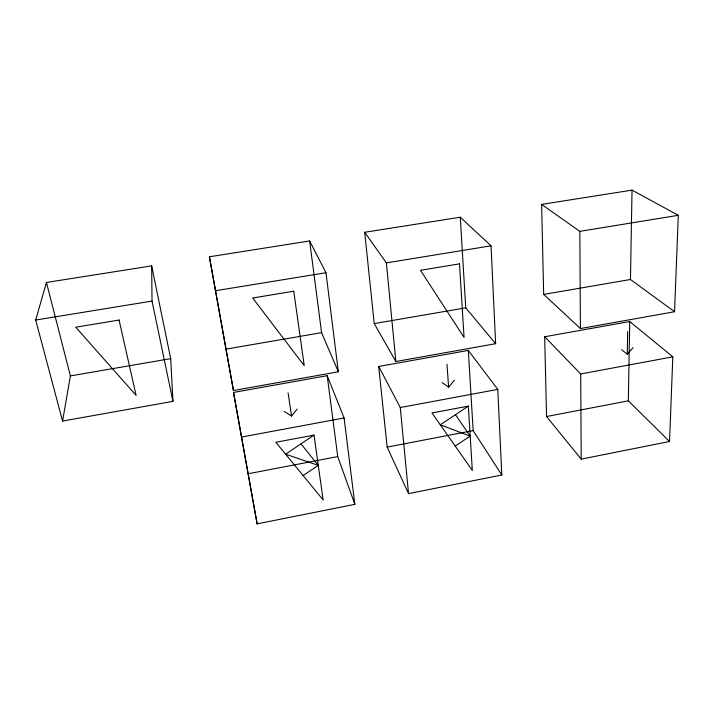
<?xml version="1.0" encoding="UTF-8"?>
<svg xmlns="http://www.w3.org/2000/svg" width="714" height="714" viewBox="0 0 714 714"><rect width="100%" height="100%" fill="white"/><g stroke="black" fill="none" stroke-linecap="round" stroke-linejoin="round"><path stroke-width="1.07" d="M621.573 349.655L627.285 354.206L627.66 331.573M669.536 441.493L628.338 400.84L629.73 321.532L544.684 336.749L546.54 416.53L581.214 459.129L669.536 441.493L672.82 356.83L629.73 321.532M674.56 311.723L630.462 279.495L632.033 190.138L541.605 204.391L543.693 294.427L580.428 328.547L674.56 311.723L678.3 215.307L632.033 190.138M62.573 421.073L70.383 375.912L46.437 282.467L151.654 265.876L170.7 358.642L172.949 401.348L62.573 421.073L35.7 320.042L46.437 282.467M284.252 411.487L291.58 416.039L297.167 409.113M442.046 382.561L448.606 387.122L454.336 380.312M627.285 354.206L633.175 347.531M314.017 435.103L275.854 442.269L323.156 499.978L314.017 435.103L285.618 454.184L318.283 465.376L303.12 475.524M468.33 406.132L431.97 412.96L472.32 470.437L468.33 406.132L440.288 424.812L470.187 436.12L455.211 446.063M257.129 523.862L354.849 504.343L344.086 417.976L327.19 375.671L233.514 392.441L257.129 523.862L233.514 392.441M408.542 493.624L501.808 474.989L497.783 389.389L468.313 350.422L378.715 366.452L387.158 447.098L408.542 493.624L400.277 407.524L378.715 366.452M247.972 473.793L337.74 456.576L354.849 504.343M387.158 447.098L473.159 430.604L501.808 474.989M546.54 416.53L628.338 400.84M241.707 437.022L344.086 417.976M400.277 407.524L497.783 389.389M544.684 336.749L580.696 373.966L672.82 356.83M233.451 390.54L338.329 371.798L325.977 272.73L309.635 240.966L209.407 256.772L233.451 390.54L209.407 256.772M395.859 361.525L495.641 343.693L491.036 245.821L460.271 217.217L364.684 232.291L374.234 323.603L395.859 361.525L386.39 262.877L364.684 232.291M70.383 375.912L170.7 358.642M225.829 349.146L321.586 332.662L338.329 371.798M374.234 323.603L465.742 307.85L495.641 343.693M543.693 294.427L630.462 279.495M35.7 320.042L152.028 301.076L151.654 265.876M215.717 290.696L325.977 272.73M386.39 262.877L491.036 245.821M541.605 204.391L579.839 231.354L678.3 215.307M300.987 443.858L318.283 465.376M455.461 414.7L470.187 436.12M152.028 301.076L172.949 401.348M288.09 392.878L291.58 416.039M309.635 240.966L321.586 332.662M327.19 375.671L337.74 456.576M446.973 364.194L448.606 387.122M460.271 217.217L465.742 307.85M468.313 350.422L473.159 430.604M579.839 231.354L580.428 328.547M580.696 373.966L581.214 459.129M119.077 320.042L75.746 327.19L136.124 395.404L119.077 320.042M293.749 291.214L252.667 297.997L304.235 365.684L293.749 291.214M459.495 263.868L420.492 270.303L464.064 337.427L459.495 263.868"/></g></svg>
